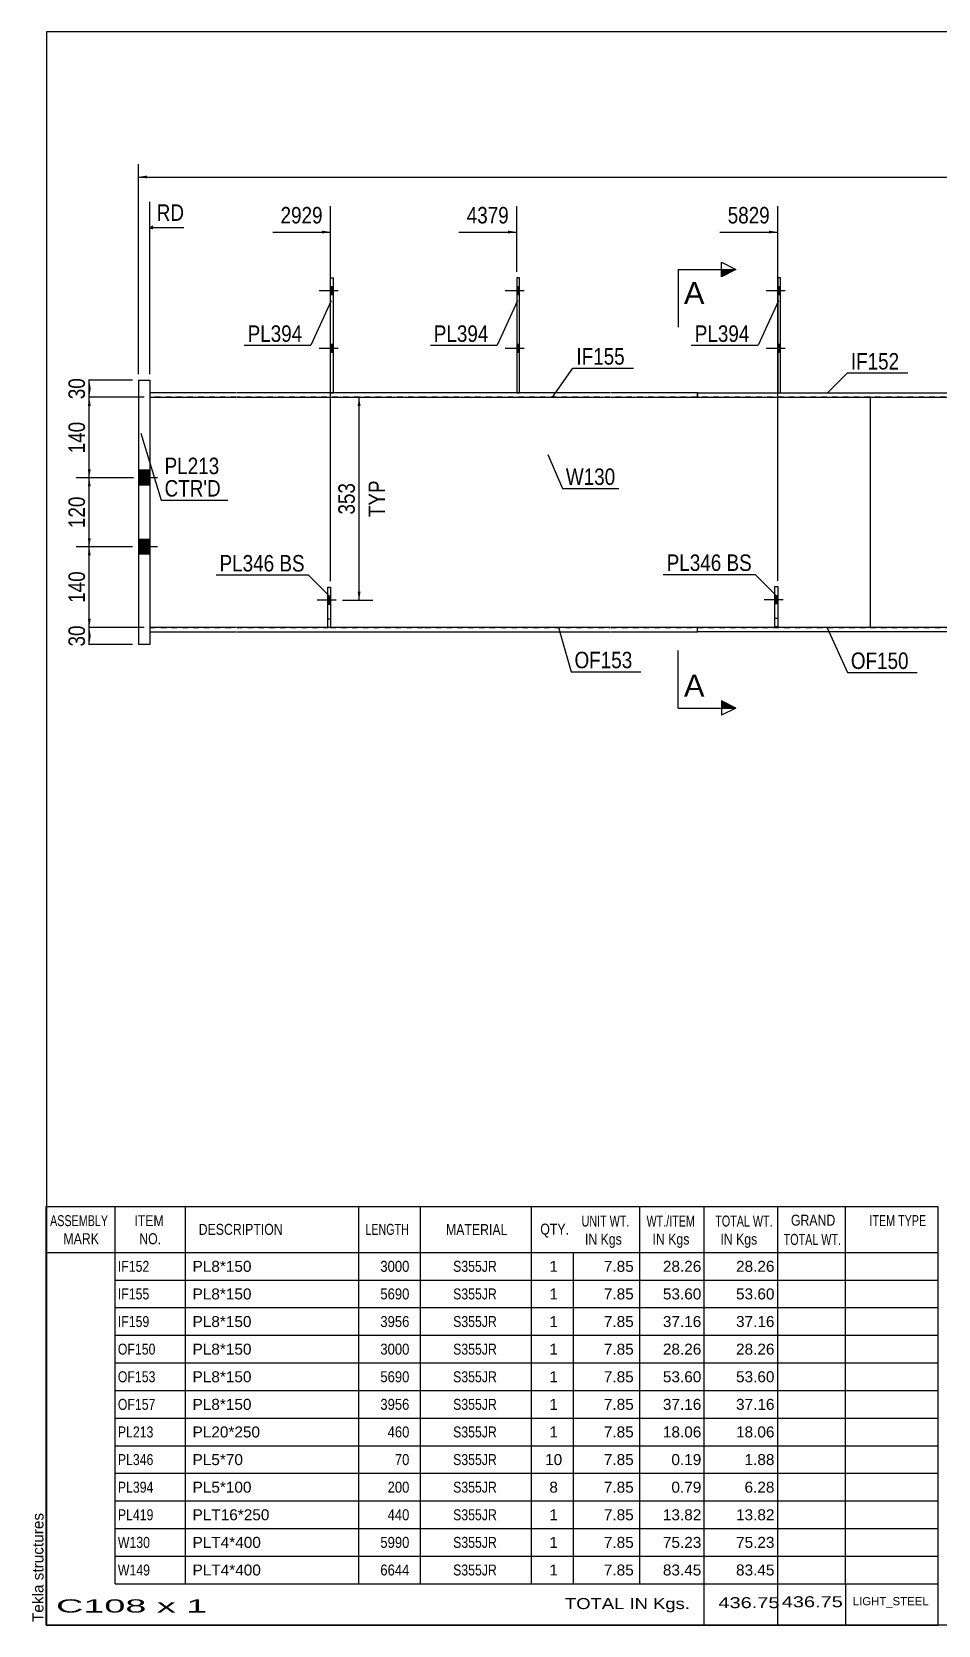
# Model space of a CAD drawing. Header units: millimetres. Extents: x -320 to 83, y -173 to 104.
# Drawn here: x -320 to -162.5, y -173.5 to 103.5 of the extents above; entities that cross this region are included whole.
import ezdxf

# ---------------------------------------------------------------- set-up
doc = ezdxf.new("R2010")
doc.units = ezdxf.units.MM
doc.linetypes.add('DXK_LINE_DOT1', pattern=[1.8814, 0.9407, -0.9407])
doc.linetypes.add('DXK_LINE_DOT2', pattern=[3.9198, 1.9599, -1.9599])
doc.styles.add('Arial', font='ARIAL.TTF', dxfattribs={"height": 0.2})
doc.styles.add('Arial Narrow', font='ARIALN.TTF', dxfattribs={"height": 0.2})

# ---------------------------------------------------------------- blocks, each defined once
blk = doc.blocks.new('Unknown-624482571-1210')
at = {"color": 5, "linetype": 'Continuous'}
for p, q in [((82.51, 103.54), (-317.49, 103.54)), ((-317.49, 103.54), (-317.49, -173.46)), ((82.51, -173.46), (82.51, 103.54)), ((-317.49, -173.46), (82.51, -173.46))]:
    blk.add_line(p, q, dxfattribs=at)
at = {"color": 174, "linetype": 'Continuous', "style": 'Arial'}
blk.add_text('Tekla structures', height=1.9102, rotation=90, dxfattribs=at).set_placement((-317.99, -172.96))
blk = doc.blocks.new('Bolt-624482571-1271 - 1262')
at = {"linetype": 'Continuous'}
blk.add_hatch(color=3, dxfattribs=at).paths.add_polyline_path([(-190.4, 4.1), (-190.4, 5.5), (-190.9, 5.5), (-190.9, 4.1)])
at = {"color": 3, "linetype": 'Continuous'}
for p, q in [((-189.45, 4.8), (-192.75, 4.8)), ((-190.4, 5.5), (-190.9, 5.5)), ((-190.4, 4.1), (-190.9, 4.1))]:
    blk.add_line(p, q, dxfattribs=at)
blk = doc.blocks.new('Bolt-624482571-1270 - 1262')
at = {"color": 3, "linetype": 'DXK_LINE_DOT2'}
for p, q in [((-189.45, 4.8), (-192.75, 4.8)), ((-190.4, 5.5), (-190.9, 5.5)), ((-190.4, 4.1), (-190.9, 4.1))]:
    blk.add_line(p, q, dxfattribs=at)
blk = doc.blocks.new('Part-624482571-1304 - 1262')
at = {"color": 2, "linetype": 'Continuous'}
for p, q in [((-189.9, 60.8), (-190.4, 60.8)), ((-190.4, 60.8), (-190.4, 40.8)), ((-189.9, 40.8), (-189.9, 60.8))]:
    blk.add_line(p, q, dxfattribs=at)
at = {"color": 7, "linetype": 'DXK_LINE_DOT1'}
blk.add_line((-190.4, 40.8), (-189.9, 40.8), dxfattribs=at)
blk = doc.blocks.new('Part-624482571-1544 - 1262')
at = {"color": 7, "linetype": 'DXK_LINE_DOT1'}
for p, q in [((-190.9, 0.1), (-190.9, 7.1)), ((-190.9, 7.1), (-190.4, 7.1)), ((-190.4, 7.1), (-190.4, 0.1)), ((-190.4, 0.1), (-190.9, 0.1))]:
    blk.add_line(p, q, dxfattribs=at)
blk = doc.blocks.new('Bolt-624482571-1305 - 1262')
at = {"linetype": 'Continuous'}
for points in [[(-189.9, 57.8), (-189.9, 59.2), (-190.4, 59.2), (-190.4, 57.8)], [(-189.9, 57.8), (-189.9, 59.2), (-190.4, 59.2), (-190.4, 57.8)], [(-189.9, 47.8), (-189.9, 49.2), (-190.4, 49.2), (-190.4, 47.8)], [(-189.9, 47.8), (-189.9, 49.2), (-190.4, 49.2), (-190.4, 47.8)]]:
    blk.add_hatch(color=3, dxfattribs=at).paths.add_polyline_path(points)
at = {"color": 3, "linetype": 'Continuous'}
for p, q in [((-189.1, 58.5), (-192.4, 58.5)), ((-189.1, 58.5), (-192.4, 58.5)), ((-189.9, 59.2), (-190.4, 59.2)), ((-189.9, 59.2), (-190.4, 59.2)), ((-189.9, 57.8), (-190.4, 57.8)), ((-189.9, 57.8), (-190.4, 57.8)), ((-189.1, 48.5), (-192.4, 48.5)), ((-189.1, 48.5), (-192.4, 48.5)), ((-189.9, 49.2), (-190.4, 49.2)), ((-189.9, 49.2), (-190.4, 49.2)), ((-189.9, 47.8), (-190.4, 47.8)), ((-189.9, 47.8), (-190.4, 47.8))]:
    blk.add_line(p, q, dxfattribs=at)
blk = doc.blocks.new('Part-624482571-1315 - 1262')
at = {"color": 2, "linetype": 'Continuous'}
for p, q in [((-268.1, 40.8), (-268.1, 60.8)), ((-268.1, 60.8), (-267.6, 60.8)), ((-267.6, 40.8), (-267.6, 60.8))]:
    blk.add_line(p, q, dxfattribs=at)
at = {"color": 7, "linetype": 'DXK_LINE_DOT1'}
blk.add_line((-268.1, 40.8), (-267.6, 40.8), dxfattribs=at)
blk = doc.blocks.new('Bolt-624482571-1316 - 1262')
at = {"linetype": 'Continuous'}
for points in [[(-267.6, 57.8), (-267.6, 59.2), (-268.1, 59.2), (-268.1, 57.8)], [(-267.6, 57.8), (-267.6, 59.2), (-268.1, 59.2), (-268.1, 57.8)], [(-267.6, 47.8), (-267.6, 49.2), (-268.1, 49.2), (-268.1, 47.8)], [(-267.6, 47.8), (-267.6, 49.2), (-268.1, 49.2), (-268.1, 47.8)]]:
    blk.add_hatch(color=3, dxfattribs=at).paths.add_polyline_path(points)
at = {"color": 3, "linetype": 'Continuous'}
for p, q in [((-266.8, 58.5), (-270.1, 58.5)), ((-266.8, 58.5), (-270.1, 58.5)), ((-267.6, 59.2), (-268.1, 59.2)), ((-267.6, 59.2), (-268.1, 59.2)), ((-267.6, 57.8), (-268.1, 57.8)), ((-267.6, 57.8), (-268.1, 57.8)), ((-266.8, 48.5), (-270.1, 48.5)), ((-266.8, 48.5), (-270.1, 48.5)), ((-267.6, 49.2), (-268.1, 49.2)), ((-267.6, 49.2), (-268.1, 49.2)), ((-267.6, 47.8), (-268.1, 47.8)), ((-267.6, 47.8), (-268.1, 47.8))]:
    blk.add_line(p, q, dxfattribs=at)
blk = doc.blocks.new('Bolt-624482571-1317 - 1262')
at = {"linetype": 'Continuous'}
blk.add_hatch(color=3, dxfattribs=at).paths.add_polyline_path([(-268.1, 4), (-268.1, 5.4), (-268.6, 5.4), (-268.6, 4)])
at = {"color": 3, "linetype": 'Continuous'}
for p, q in [((-267.15, 4.7), (-270.45, 4.7)), ((-268.1, 5.4), (-268.6, 5.4)), ((-268.1, 4), (-268.6, 4))]:
    blk.add_line(p, q, dxfattribs=at)
blk = doc.blocks.new('Bolt-624482571-1318 - 1262')
at = {"color": 3, "linetype": 'DXK_LINE_DOT2'}
for p, q in [((-267.15, 4.7), (-270.45, 4.7)), ((-268.1, 5.4), (-268.6, 5.4)), ((-268.1, 4), (-268.6, 4))]:
    blk.add_line(p, q, dxfattribs=at)
blk = doc.blocks.new('Part-624482571-1351 - 1262')
at = {"color": 2, "linetype": 'Continuous'}
for p, q in [((-268.6, 0), (-268.6, 7)), ((-268.6, 7), (-268.1, 7)), ((-268.1, 7), (-268.1, 0))]:
    blk.add_line(p, q, dxfattribs=at)
at = {"color": 7, "linetype": 'DXK_LINE_DOT1'}
for p, q in [((-268.6, 1.5), (-268.1, 1.5)), ((-268.1, 0), (-268.6, 0))]:
    blk.add_line(p, q, dxfattribs=at)
blk = doc.blocks.new('Part-624482571-1373 - 1262')
at = {"color": 7, "linetype": 'DXK_LINE_DOT1'}
for p, q in [((-268.6, 0), (-268.6, 7)), ((-268.6, 7), (-268.1, 7)), ((-268.1, 7), (-268.1, 0))]:
    blk.add_line(p, q, dxfattribs=at)
blk = doc.blocks.new('Part-624482571-1417 - 1262')
at = {"color": 2, "linetype": 'Continuous'}
for p, q in [((-204.35, -0.8), (-204.35, 0)), ((-159.35, 0), (-204.35, 0)), ((-127, 0), (-159.25, 0)), ((-111.9, 0), (-126.9, 0)), ((-111.9, -0.8), (-111.9, 0)), ((-159.35, -0.8), (-204.35, -0.8)), ((-127, -0.8), (-159.25, -0.8)), ((-111.9, -0.8), (-126.9, -0.8))]:
    blk.add_line(p, q, dxfattribs=at)
blk = doc.blocks.new('Part-624482571-1539 - 1262')
at = {"color": 2, "linetype": 'Continuous'}
for p, q in [((-190.9, 0.1), (-190.9, 7.1)), ((-190.9, 7.1), (-190.4, 7.1)), ((-190.4, 7.1), (-190.4, 0.1)), ((-190.4, 0.1), (-190.9, 0.1))]:
    blk.add_line(p, q, dxfattribs=at)
at = {"color": 7, "linetype": 'DXK_LINE_DOT1'}
blk.add_line((-190.9, 1.6), (-190.4, 1.6), dxfattribs=at)
blk = doc.blocks.new('Bolt-624482571-1624 - 1262')
at = {"linetype": 'Continuous'}
for points in [[(-235.25, 57.8), (-235.25, 59.2), (-235.75, 59.2), (-235.75, 57.8)], [(-235.25, 57.8), (-235.25, 59.2), (-235.75, 59.2), (-235.75, 57.8)], [(-235.25, 47.8), (-235.25, 49.2), (-235.75, 49.2), (-235.75, 47.8)], [(-235.25, 47.8), (-235.25, 49.2), (-235.75, 49.2), (-235.75, 47.8)]]:
    blk.add_hatch(color=3, dxfattribs=at).paths.add_polyline_path(points)
at = {"color": 3, "linetype": 'Continuous'}
for p, q in [((-234.45, 58.5), (-237.75, 58.5)), ((-234.45, 58.5), (-237.75, 58.5)), ((-235.25, 59.2), (-235.75, 59.2)), ((-235.25, 59.2), (-235.75, 59.2)), ((-235.25, 57.8), (-235.75, 57.8)), ((-235.25, 57.8), (-235.75, 57.8)), ((-234.45, 48.5), (-237.75, 48.5)), ((-234.45, 48.5), (-237.75, 48.5)), ((-235.25, 49.2), (-235.75, 49.2)), ((-235.25, 49.2), (-235.75, 49.2)), ((-235.25, 47.8), (-235.75, 47.8)), ((-235.25, 47.8), (-235.75, 47.8))]:
    blk.add_line(p, q, dxfattribs=at)
blk = doc.blocks.new('Part-624482571-1449 - 1262')
at = {"color": 2, "linetype": 'Continuous'}
for p, q in [((-284.5, 0), (-299.5, 0)), ((-251.8, 0), (-284.4, 0)), ((-219.45, 0), (-251.7, 0)), ((-204.35, 0), (-219.35, 0)), ((-204.35, -0.8), (-204.35, 0)), ((-299.5, -0.8), (-284.5, -0.8)), ((-284.4, -0.8), (-251.8, -0.8)), ((-251.7, -0.8), (-219.45, -0.8)), ((-219.35, -0.8), (-204.35, -0.8))]:
    blk.add_line(p, q, dxfattribs=at)
at = {"color": 7, "linetype": 'DXK_LINE_DOT1'}
blk.add_line((-299.5, 0), (-299.5, -0.8), dxfattribs=at)
blk = doc.blocks.new('Part-624482571-1613 - 1262')
at = {"color": 2, "linetype": 'Continuous'}
for p, q in [((-204.35, 40.8), (-159.35, 40.8)), ((-204.35, 40.8), (-204.35, 40)), ((-204.35, 40), (-159.35, 40)), ((-159.25, 40.8), (-127, 40.8)), ((-159.25, 40), (-127, 40)), ((-126.9, 40.8), (-111.9, 40.8)), ((-126.9, 40), (-111.9, 40)), ((-111.9, 40), (-111.9, 40.8))]:
    blk.add_line(p, q, dxfattribs=at)
blk = doc.blocks.new('Part-624482571-1472 - 1262')
at = {"color": 2, "linetype": 'Continuous'}
for p, q in [((-174.35, 40), (-174.35, 0)), ((20.27, 0), (20.27, 40))]:
    blk.add_line(p, q, dxfattribs=at)
at = {"color": 7, "linetype": 'DXK_LINE_DOT1'}
for p, q in [((-159.35, 40), (-174.35, 40)), ((-127, 40), (-159.25, 40)), ((-86.65, 40), (-126.9, 40)), ((-54.3, 40), (-86.55, 40)), ((-21.6, 40), (-54.2, 40)), ((20.27, 40), (-21.5, 40)), ((-174.35, 0), (-159.35, 0)), ((-159.25, 0), (-127, 0)), ((-126.9, 0), (-86.65, 0)), ((-86.55, 0), (-54.3, 0)), ((-54.2, 0), (-21.6, 0)), ((-21.5, 0), (20.27, 0))]:
    blk.add_line(p, q, dxfattribs=at)
blk = doc.blocks.new('Part-624482571-1623 - 1262')
at = {"color": 2, "linetype": 'Continuous'}
for p, q in [((-235.25, 60.8), (-235.75, 60.8)), ((-235.75, 60.8), (-235.75, 40.8)), ((-235.25, 40.8), (-235.25, 60.8))]:
    blk.add_line(p, q, dxfattribs=at)
at = {"color": 7, "linetype": 'DXK_LINE_DOT1'}
blk.add_line((-235.75, 40.8), (-235.25, 40.8), dxfattribs=at)
blk = doc.blocks.new('Part-624482571-1494 - 1262')
at = {"color": 2, "linetype": 'Continuous'}
for p, q in [((-284.5, 40.8), (-299.5, 40.8)), ((-299.5, 40), (-284.5, 40)), ((-251.8, 40.8), (-284.4, 40.8)), ((-284.4, 40), (-251.8, 40)), ((-219.45, 40.8), (-251.7, 40.8)), ((-251.7, 40), (-219.45, 40)), ((-204.35, 40.8), (-219.35, 40.8)), ((-219.35, 40), (-204.35, 40)), ((-204.35, 40), (-204.35, 40.8))]:
    blk.add_line(p, q, dxfattribs=at)
at = {"color": 7, "linetype": 'DXK_LINE_DOT1'}
blk.add_line((-299.5, 40.8), (-299.5, 40), dxfattribs=at)
blk = doc.blocks.new('Bolt-624482571-1517 - 1262')
at = {"linetype": 'Continuous'}
for points in [[(-299.5, 24.7), (-299.5, 27.3), (-301.5, 27.3), (-301.5, 24.7)], [(-299.5, 24.7), (-299.5, 27.3), (-301.5, 27.3), (-301.5, 24.7)], [(-299.5, 12.7), (-299.5, 15.3), (-301.5, 15.3), (-301.5, 12.7)], [(-299.5, 12.7), (-299.5, 15.3), (-301.5, 15.3), (-301.5, 12.7)]]:
    blk.add_hatch(color=3, dxfattribs=at).paths.add_polyline_path(points)
at = {"color": 3, "linetype": 'Continuous'}
for p, q in [((-299.5, 27.3), (-301.5, 27.3)), ((-299.5, 27.3), (-301.5, 27.3)), ((-298.2, 26), (-301.5, 26)), ((-298.2, 26), (-301.5, 26)), ((-299.5, 24.7), (-301.5, 24.7)), ((-299.5, 24.7), (-301.5, 24.7)), ((-299.5, 15.3), (-301.5, 15.3)), ((-299.5, 15.3), (-301.5, 15.3)), ((-298.2, 14), (-301.5, 14)), ((-298.2, 14), (-301.5, 14)), ((-299.5, 12.7), (-301.5, 12.7)), ((-299.5, 12.7), (-301.5, 12.7))]:
    blk.add_line(p, q, dxfattribs=at)
blk = doc.blocks.new('Part-624482571-1534 - 1262')
at = {"color": 7, "linetype": 'DXK_LINE_DOT1'}
for p, q in [((-284.5, 40), (-299.5, 40)), ((-299.5, 40), (-299.5, 0)), ((-251.8, 40), (-284.4, 40)), ((-219.45, 40), (-251.7, 40)), ((-174.35, 40), (-219.35, 40)), ((-299.5, 0), (-284.5, 0)), ((-284.4, 0), (-268.6, 0)), ((-268.1, 0), (-251.8, 0)), ((-251.7, 0), (-219.45, 0)), ((-219.35, 0), (-174.35, 0))]:
    blk.add_line(p, q, dxfattribs=at)
at = {"color": 2, "linetype": 'Continuous'}
blk.add_line((-174.35, 40), (-174.35, 0), dxfattribs=at)
blk = doc.blocks.new('Part-624482571-1591 - 1262')
at = {"color": 2, "linetype": 'Continuous'}
for p, q in [((-301.5, 43), (-299.5, 43)), ((-301.5, 43), (-301.5, -3)), ((-299.5, 43), (-299.5, -3)), ((-299.5, -3), (-301.5, -3))]:
    blk.add_line(p, q, dxfattribs=at)
blk = doc.blocks.new('StraightDimension-624482571-1669 - 1262')
at = {"linetype": 'Continuous'}
for points in [[(-310.28, 12.5), (-310.03, 14), (-309.78, 12.5)], [(-309.78, 1.5), (-310.03, 0), (-310.28, 1.5)]]:
    blk.add_hatch(color=7, dxfattribs=at).paths.add_polyline_path(points)
at = {"color": 7, "linetype": 'Continuous'}
for p, q in [((-302.5, 14), (-312.28, 14)), ((-310.03, 0), (-310.03, 14)), ((-300.5, 0), (-312.28, 0))]:
    blk.add_line(p, q, dxfattribs=at)
at = {"color": 0}
blk.add_wipeout([(-310.18, 10.34), (-314.38, 10.34), (-314.38, 3.66), (-310.18, 3.66)], dxfattribs=at)
at = {"color": 3, "style": 'Arial Narrow'}
blk.add_text('140', height=2.863, rotation=90.0002, dxfattribs=at).set_placement((-310.78, 4.26))
blk = doc.blocks.new('StraightDimension-624482571-1688 - 1262')
at = {"linetype": 'Continuous'}
for points in [[(-310.28, 24.5), (-310.03, 26), (-309.78, 24.5)], [(-309.78, 15.5), (-310.03, 14), (-310.28, 15.5)]]:
    blk.add_hatch(color=7, dxfattribs=at).paths.add_polyline_path(points)
at = {"color": 7, "linetype": 'Continuous'}
for p, q in [((-302.35, 26), (-312.28, 26)), ((-310.03, 14), (-310.03, 26)), ((-302.5, 14), (-312.28, 14))]:
    blk.add_line(p, q, dxfattribs=at)
at = {"color": 0}
blk.add_wipeout([(-310.18, 23.34), (-314.38, 23.34), (-314.38, 16.66), (-310.18, 16.66)], dxfattribs=at)
at = {"color": 3, "style": 'Arial Narrow'}
blk.add_text('120', height=2.863, rotation=90.0002, dxfattribs=at).set_placement((-310.78, 17.26))
blk = doc.blocks.new('StraightDimension-624482571-1701 - 1262')
at = {"linetype": 'Continuous'}
for points in [[(-310.28, 38.5), (-310.03, 40), (-309.78, 38.5)], [(-309.78, 27.5), (-310.03, 26), (-310.28, 27.5)]]:
    blk.add_hatch(color=7, dxfattribs=at).paths.add_polyline_path(points)
at = {"color": 7, "linetype": 'Continuous'}
for p, q in [((-300.5, 40), (-312.28, 40)), ((-310.03, 26), (-310.03, 40)), ((-302.35, 26), (-312.28, 26))]:
    blk.add_line(p, q, dxfattribs=at)
at = {"color": 0}
blk.add_wipeout([(-310.18, 36.34), (-314.38, 36.34), (-314.38, 29.66), (-310.18, 29.66)], dxfattribs=at)
at = {"color": 3, "style": 'Arial Narrow'}
blk.add_text('140', height=2.863, rotation=90.0002, dxfattribs=at).set_placement((-310.78, 30.26))
blk = doc.blocks.new('StraightDimension-624482571-1709 - 1262')
at = {"linetype": 'Continuous'}
for points in [[(-310.28, 41.5), (-310.03, 43), (-309.78, 41.5)], [(-309.78, 41.5), (-310.03, 40), (-310.28, 41.5)]]:
    blk.add_hatch(color=7, dxfattribs=at).paths.add_polyline_path(points)
at = {"color": 7, "linetype": 'Continuous'}
for p, q in [((-302.5, 43), (-312.28, 43)), ((-310.03, 40), (-310.03, 43)), ((-300.5, 40), (-312.28, 40))]:
    blk.add_line(p, q, dxfattribs=at)
at = {"color": 0}
blk.add_wipeout([(-310.18, 43.93), (-314.38, 43.93), (-314.38, 39.07), (-310.18, 39.07)], dxfattribs=at)
at = {"color": 3, "style": 'Arial Narrow'}
blk.add_text('30', height=2.863, rotation=90.0002, dxfattribs=at).set_placement((-310.78, 39.67))
blk = doc.blocks.new('StraightDimension-624482571-1717 - 1262')
at = {"linetype": 'Continuous'}
for points in [[(-310.28, -1.5), (-310.03, 0), (-309.78, -1.5)], [(-309.78, -1.5), (-310.03, -3), (-310.28, -1.5)]]:
    blk.add_hatch(color=7, dxfattribs=at).paths.add_polyline_path(points)
at = {"color": 7, "linetype": 'Continuous'}
for p, q in [((-300.5, 0), (-312.28, 0)), ((-310.03, -3), (-310.03, 0)), ((-302.5, -3), (-312.28, -3))]:
    blk.add_line(p, q, dxfattribs=at)
at = {"color": 0}
blk.add_wipeout([(-310.18, 0.93), (-314.38, 0.93), (-314.38, -3.93), (-310.18, -3.93)], dxfattribs=at)
at = {"color": 3, "style": 'Arial Narrow'}
blk.add_text('30', height=2.863, rotation=90.0002, dxfattribs=at).set_placement((-310.78, -3.33))
blk = doc.blocks.new('StraightDimension-624482571-1727 - 1262')
at = {"linetype": 'Continuous'}
for points in [[(-263.39, 38.5), (-263.14, 40), (-262.89, 38.5)], [(-262.89, 6.2), (-263.14, 4.7), (-263.39, 6.2)]]:
    blk.add_hatch(color=7, dxfattribs=at).paths.add_polyline_path(points)
at = {"color": 7, "linetype": 'Continuous'}
for p, q in [((-266.02, 40), (-260.74, 40)), ((-263.14, 4.7), (-263.14, 40)), ((-266.02, 4.7), (-260.74, 4.7))]:
    blk.add_line(p, q, dxfattribs=at)
at = {"color": 0}
blk.add_wipeout([(-263.29, 25.69), (-267.49, 25.69), (-267.49, 19.01), (-263.29, 19.01)], dxfattribs=at)
at = {"color": 3, "style": 'Arial Narrow'}
blk.add_text('353', height=2.863, rotation=90.0002, dxfattribs=at).set_placement((-263.89, 19.61))
at = {"color": 0, "linetype": 'Continuous'}
blk.add_wipeout([(-258.04, 26.14), (-262.24, 26.14), (-262.24, 18.56), (-258.04, 18.56)], dxfattribs=at)
at = {"color": 3, "linetype": 'Continuous', "style": 'Arial Narrow'}
blk.add_text('TYP', height=2.863, rotation=90.0002, dxfattribs=at).set_placement((-258.64, 19.16))
blk = doc.blocks.new('StraightDimension-624482571-7218 - 1262')
at = {"linetype": 'Continuous'}
blk.add_hatch(color=7, dxfattribs=at).paths.add_polyline_path([(-191.9, 68.98), (-190.4, 68.73), (-191.9, 68.48)])
at = {"color": 7, "linetype": 'Continuous'}
for p, q in [((-190.4, 8.1), (-190.4, 73.23)), ((-200.46, 68.73), (-190.4, 68.73))]:
    blk.add_line(p, q, dxfattribs=at)
at = {"color": 0}
blk.add_wipeout([(-191.18, 69.63), (-191.18, 73.83), (-199.69, 73.83), (-199.69, 69.63)], dxfattribs=at)
at = {"color": 3, "style": 'Arial Narrow'}
blk.add_text('5829', height=2.863, dxfattribs=at).set_placement((-199.09, 70.23))
blk = doc.blocks.new('StraightDimension-624482571-7219 - 1262')
at = {"linetype": 'Continuous'}
blk.add_hatch(color=7, dxfattribs=at).paths.add_polyline_path([(-237.25, 68.98), (-235.75, 68.73), (-237.25, 68.48)])
at = {"color": 7, "linetype": 'Continuous'}
for p, q in [((-235.75, 61.8), (-235.75, 73.23)), ((-245.81, 68.73), (-235.75, 68.73))]:
    blk.add_line(p, q, dxfattribs=at)
at = {"color": 0}
blk.add_wipeout([(-236.52, 69.63), (-236.52, 73.83), (-245.04, 73.83), (-245.04, 69.63)], dxfattribs=at)
at = {"color": 3, "style": 'Arial Narrow'}
blk.add_text('4379', height=2.863, dxfattribs=at).set_placement((-244.44, 70.23))
blk = doc.blocks.new('StraightDimension-624482571-7220 - 1262')
at = {"linetype": 'Continuous'}
blk.add_hatch(color=7, dxfattribs=at).paths.add_polyline_path([(-269.6, 68.98), (-268.1, 68.73), (-269.6, 68.48)])
at = {"color": 7, "linetype": 'Continuous'}
for p, q in [((-268.1, 8), (-268.1, 73.23)), ((-278.16, 68.73), (-268.1, 68.73))]:
    blk.add_line(p, q, dxfattribs=at)
at = {"color": 0, "linetype": 'Continuous'}
blk.add_wipeout([(-292.97, 70.08), (-292.97, 74.28), (-298.91, 74.28), (-298.91, 70.08)], dxfattribs=at)
at = {"color": 7, "linetype": 'Continuous'}
for p, q in [((-299.5, 44), (-299.5, 73.98)), ((-299, 69.73), (-299.5, 69.48)), ((-299, 69.23), (-299.5, 69.48)), ((-293.57, 69.48), (-299.5, 69.48))]:
    blk.add_line(p, q, dxfattribs=at)
at = {"color": 3, "linetype": 'Continuous', "style": 'Arial Narrow'}
blk.add_text('RD', height=2.863, dxfattribs=at).set_placement((-298.31, 70.68))
at = {"color": 0}
blk.add_wipeout([(-268.87, 69.63), (-268.87, 73.83), (-277.39, 73.83), (-277.39, 69.63)], dxfattribs=at)
at = {"color": 3, "style": 'Arial Narrow'}
blk.add_text('2929', height=2.863, dxfattribs=at).set_placement((-276.79, 70.23))
blk = doc.blocks.new('StraightDimension-624482571-7347 - 1262')
at = {"linetype": 'Continuous'}
for points in [[(-300, 78.05), (-301.5, 78.3), (-300, 78.55)], [(22.34, 78.55), (23.84, 78.3), (22.34, 78.05)]]:
    blk.add_hatch(color=7, dxfattribs=at).paths.add_polyline_path(points)
at = {"color": 7, "linetype": 'Continuous'}
for p, q in [((-301.5, 44), (-301.5, 80.55)), ((23.84, 43), (23.84, 80.55)), ((-301.5, 78.3), (23.84, 78.3))]:
    blk.add_line(p, q, dxfattribs=at)
at = {"color": 0}
blk.add_wipeout([(-133.66, 78.45), (-133.66, 82.65), (-144, 82.65), (-144, 78.45)], dxfattribs=at)
at = {"color": 3, "style": 'Arial Narrow'}
blk.add_text('12690', height=2.863, dxfattribs=at).set_placement((-143.4, 79.05))
blk = doc.blocks.new('CBS_BOM-624482571-7375')
at = {"color": 7, "linetype": 'Continuous'}
for p, q in [((-317.52, -108.69), (-317.52, -100.69)), ((-317.52, -100.69), (-162.6, -100.69)), ((-305.52, -108.69), (-305.52, -100.69)), ((-293.33, -108.69), (-293.33, -100.69)), ((-263.17, -108.69), (-263.17, -100.69)), ((-252.49, -108.69), (-252.49, -100.69)), ((-233.17, -108.69), (-233.17, -100.69)), ((-214.37, -108.69), (-214.37, -100.69)), ((-203.16, -108.69), (-203.16, -100.69)), ((-190.37, -108.69), (-190.37, -100.69)), ((-178.62, -108.69), (-178.62, -100.69)), ((-162.6, -100.7), (-162.6, -108.68)), ((-317.52, -108.69), (-162.6, -108.69)), ((-317.52, -113.49), (-317.52, -108.69)), ((-305.52, -113.49), (-305.52, -108.69)), ((-293.33, -113.49), (-293.33, -108.69)), ((-263.17, -113.49), (-263.17, -108.69)), ((-252.49, -113.49), (-252.49, -108.69)), ((-233.17, -113.49), (-233.17, -108.69)), ((-225.91, -113.49), (-225.91, -108.69)), ((-214.37, -113.49), (-214.37, -108.69)), ((-203.16, -113.49), (-203.16, -108.69)), ((-190.37, -113.49), (-190.37, -108.69)), ((-178.6, -113.49), (-178.6, -108.69)), ((-162.6, -108.7), (-162.6, -113.49)), ((-317.52, -118.29), (-317.52, -113.49)), ((-305.52, -113.49), (-162.6, -113.49)), ((-305.52, -118.29), (-305.52, -113.49)), ((-293.33, -118.29), (-293.33, -113.49)), ((-263.17, -118.29), (-263.17, -113.49)), ((-252.49, -118.29), (-252.49, -113.49)), ((-233.17, -118.29), (-233.17, -113.49)), ((-225.91, -118.29), (-225.91, -113.49)), ((-214.37, -118.29), (-214.37, -113.49)), ((-203.16, -118.29), (-203.16, -113.49)), ((-190.37, -118.29), (-190.37, -113.49)), ((-178.6, -118.29), (-178.6, -113.49)), ((-162.6, -113.5), (-162.6, -118.29)), ((-317.52, -123.09), (-317.52, -118.29)), ((-305.52, -118.29), (-162.6, -118.29)), ((-305.52, -123.09), (-305.52, -118.29)), ((-293.33, -123.09), (-293.33, -118.29)), ((-263.17, -123.09), (-263.17, -118.29)), ((-252.49, -123.09), (-252.49, -118.29)), ((-233.17, -123.09), (-233.17, -118.29)), ((-225.91, -123.09), (-225.91, -118.29)), ((-214.37, -123.09), (-214.37, -118.29)), ((-203.16, -123.09), (-203.16, -118.29)), ((-190.37, -123.09), (-190.37, -118.29)), ((-178.6, -123.09), (-178.6, -118.29)), ((-162.6, -118.3), (-162.6, -123.09)), ((-317.52, -127.89), (-317.52, -123.09)), ((-305.52, -123.09), (-162.6, -123.09)), ((-305.52, -127.89), (-305.52, -123.09)), ((-293.33, -127.89), (-293.33, -123.09)), ((-263.17, -127.89), (-263.17, -123.09)), ((-252.49, -127.89), (-252.49, -123.09)), ((-233.17, -127.89), (-233.17, -123.09)), ((-225.91, -127.89), (-225.91, -123.09)), ((-214.37, -127.89), (-214.37, -123.09)), ((-203.16, -127.89), (-203.16, -123.09)), ((-190.37, -127.89), (-190.37, -123.09)), ((-178.6, -127.89), (-178.6, -123.09)), ((-162.6, -123.1), (-162.6, -127.89)), ((-317.52, -132.69), (-317.52, -127.89)), ((-305.52, -127.89), (-162.6, -127.89)), ((-305.52, -132.69), (-305.52, -127.89)), ((-293.33, -132.69), (-293.33, -127.89)), ((-263.17, -132.69), (-263.17, -127.89)), ((-252.49, -132.69), (-252.49, -127.89)), ((-233.17, -132.69), (-233.17, -127.89)), ((-225.91, -132.69), (-225.91, -127.89)), ((-214.37, -132.69), (-214.37, -127.89)), ((-203.16, -132.69), (-203.16, -127.89)), ((-190.37, -132.69), (-190.37, -127.89)), ((-178.6, -132.69), (-178.6, -127.89)), ((-162.6, -127.9), (-162.6, -132.69)), ((-317.52, -137.49), (-317.52, -132.69)), ((-305.52, -132.69), (-162.6, -132.69)), ((-305.52, -137.49), (-305.52, -132.69)), ((-293.33, -137.49), (-293.33, -132.69)), ((-263.17, -137.49), (-263.17, -132.69)), ((-252.49, -137.49), (-252.49, -132.69)), ((-233.17, -137.49), (-233.17, -132.69)), ((-225.91, -137.49), (-225.91, -132.69)), ((-214.37, -137.49), (-214.37, -132.69)), ((-203.16, -137.49), (-203.16, -132.69)), ((-190.37, -137.49), (-190.37, -132.69)), ((-178.6, -137.49), (-178.6, -132.69)), ((-162.6, -132.7), (-162.6, -137.49)), ((-317.52, -142.29), (-317.52, -137.49)), ((-305.52, -137.49), (-162.6, -137.49)), ((-305.52, -142.29), (-305.52, -137.49)), ((-293.33, -142.29), (-293.33, -137.49)), ((-263.17, -142.29), (-263.17, -137.49)), ((-252.49, -142.29), (-252.49, -137.49)), ((-233.17, -142.29), (-233.17, -137.49)), ((-225.91, -142.29), (-225.91, -137.49)), ((-214.37, -142.29), (-214.37, -137.49)), ((-203.16, -142.29), (-203.16, -137.49)), ((-190.37, -142.29), (-190.37, -137.49)), ((-178.6, -142.29), (-178.6, -137.49)), ((-162.6, -137.5), (-162.6, -142.29)), ((-317.52, -147.09), (-317.52, -142.29)), ((-305.52, -142.29), (-162.6, -142.29)), ((-305.52, -147.09), (-305.52, -142.29)), ((-293.33, -147.09), (-293.33, -142.29)), ((-263.17, -147.09), (-263.17, -142.29)), ((-252.49, -147.09), (-252.49, -142.29)), ((-233.17, -147.09), (-233.17, -142.29)), ((-225.91, -147.09), (-225.91, -142.29)), ((-214.37, -147.09), (-214.37, -142.29)), ((-203.16, -147.09), (-203.16, -142.29)), ((-190.37, -147.09), (-190.37, -142.29)), ((-178.6, -147.09), (-178.6, -142.29)), ((-162.6, -142.3), (-162.6, -147.09)), ((-317.52, -151.89), (-317.52, -147.09)), ((-305.52, -147.09), (-162.6, -147.09)), ((-305.52, -151.89), (-305.52, -147.09)), ((-293.33, -151.89), (-293.33, -147.09)), ((-263.17, -151.89), (-263.17, -147.09)), ((-252.49, -151.89), (-252.49, -147.09)), ((-233.17, -151.89), (-233.17, -147.09)), ((-225.91, -151.89), (-225.91, -147.09)), ((-214.37, -151.89), (-214.37, -147.09)), ((-203.16, -151.89), (-203.16, -147.09)), ((-190.37, -151.89), (-190.37, -147.09)), ((-178.6, -151.89), (-178.6, -147.09)), ((-162.6, -147.1), (-162.6, -151.89)), ((-317.52, -156.69), (-317.52, -151.89)), ((-305.52, -151.89), (-162.6, -151.89)), ((-305.52, -156.69), (-305.52, -151.89)), ((-293.33, -156.69), (-293.33, -151.89)), ((-263.17, -156.69), (-263.17, -151.89)), ((-252.49, -156.69), (-252.49, -151.89)), ((-233.17, -156.69), (-233.17, -151.89)), ((-225.91, -156.69), (-225.91, -151.89)), ((-214.37, -156.69), (-214.37, -151.89)), ((-203.16, -156.69), (-203.16, -151.89)), ((-190.37, -156.69), (-190.37, -151.89)), ((-178.6, -156.69), (-178.6, -151.89)), ((-162.6, -151.9), (-162.6, -156.69)), ((-317.52, -161.49), (-317.52, -156.69)), ((-305.52, -156.69), (-162.6, -156.69)), ((-305.52, -161.49), (-305.52, -156.69)), ((-293.33, -161.49), (-293.33, -156.69)), ((-263.17, -161.49), (-263.17, -156.69)), ((-252.49, -161.49), (-252.49, -156.69)), ((-233.17, -161.49), (-233.17, -156.69)), ((-225.91, -161.49), (-225.91, -156.69)), ((-214.37, -161.49), (-214.37, -156.69)), ((-203.16, -161.49), (-203.16, -156.69)), ((-190.37, -161.49), (-190.37, -156.69)), ((-178.6, -161.49), (-178.6, -156.69)), ((-162.6, -156.7), (-162.6, -161.49)), ((-317.52, -166.29), (-317.52, -161.49)), ((-305.52, -161.49), (-162.6, -161.49)), ((-305.52, -166.29), (-305.52, -161.49)), ((-293.33, -166.29), (-293.33, -161.49)), ((-263.17, -166.29), (-263.17, -161.49)), ((-252.49, -166.29), (-252.49, -161.49)), ((-233.17, -166.29), (-233.17, -161.49)), ((-225.91, -166.29), (-225.91, -161.49)), ((-214.37, -166.29), (-214.37, -161.49)), ((-203.16, -166.29), (-203.16, -161.49)), ((-190.37, -166.29), (-190.37, -161.49)), ((-178.6, -166.29), (-178.6, -161.49)), ((-162.6, -161.5), (-162.6, -166.29)), ((-317.52, -173.49), (-317.52, -166.31)), ((-305.52, -166.29), (-162.6, -166.29)), ((-203.16, -173.49), (-203.16, -166.31)), ((-190.37, -173.49), (-190.37, -166.31)), ((-178.56, -173.49), (-178.56, -166.31)), ((-162.6, -166.29), (-162.6, -173.49)), ((-317.52, -173.49), (-162.6, -173.49))]:
    blk.add_line(p, q, dxfattribs=at)
at = {"color": 3, "linetype": 'Continuous', "style": 'Arial'}
for s, height, width, p in [('ASSEMBLY', 1.91, 0.7, (-316.84, -104.12)), ('ITEM', 1.91, 0.8, (-302.19, -104.12)), ('UNIT WT.', 1.91, 0.7, (-224.48, -104.19)), ('WT./ITEM', 1.91, 0.7, (-213.19, -104.19)), ('TOTAL WT.', 1.91, 0.7, (-201.25, -104.19)), ('GRAND', 1.91, 0.8, (-188.1, -104.04)), ('ITEM TYPE', 1.91, 0.7, (-174.46, -104.11)), ('DESCRIPTION', 1.9102, 0.8, (-291.01, -105.63)), ('LENGTH', 1.91, 0.7, (-262.06, -105.63)), ('MATERIAL', 1.91, 0.8, (-248.04, -105.67)), ('QTY.', 1.91, 0.8, (-231.65, -105.59)), ('MARK', 1.91, 0.8, (-314.52, -107.26)), ('NO.', 1.91, 0.8, (-301.34, -107.26)), ('IN Kgs', 1.91, 0.8, (-223.9, -107.33)), ('IN Kgs', 1.91, 0.8, (-212.15, -107.33)), ('IN Kgs', 1.91, 0.8, (-200.36, -107.33)), ('TOTAL WT.', 1.91, 0.7, (-189.36, -107.38))]:
    blk.add_text(s, height=height, dxfattribs=dict(at, width=width)).set_placement(p)
at = {"color": 7, "linetype": 'Continuous', "style": 'Arial'}
for s, width, p in [('IF152', 0.8, (-305.06, -112.06)), ('3000', 0.85, (-259.45, -112.06)), ('S355JR', 0.8, (-246.8, -112.06)), ('IF155', 0.8, (-305.06, -116.86)), ('5690', 0.85, (-259.45, -116.86)), ('S355JR', 0.8, (-246.8, -116.86)), ('IF159', 0.8, (-305.06, -121.66)), ('3956', 0.85, (-259.45, -121.66)), ('S355JR', 0.8, (-246.8, -121.66)), ('OF150', 0.8, (-305.06, -126.46)), ('3000', 0.85, (-259.45, -126.46)), ('S355JR', 0.8, (-246.8, -126.46)), ('OF153', 0.8, (-305.06, -131.26)), ('5690', 0.85, (-259.45, -131.26)), ('S355JR', 0.8, (-246.8, -131.26)), ('OF157', 0.8, (-305.06, -136.06)), ('3956', 0.85, (-259.45, -136.06)), ('S355JR', 0.8, (-246.8, -136.06)), ('PL213', 0.8, (-305.06, -140.86)), ('460', 0.85, (-258.19, -140.86)), ('S355JR', 0.8, (-246.8, -140.86)), ('PL346', 0.8, (-305.06, -145.66)), ('70', 0.85, (-256.93, -145.66)), ('S355JR', 0.8, (-246.8, -145.66)), ('PL394', 0.8, (-305.06, -150.46)), ('200', 0.85, (-258.19, -150.46)), ('S355JR', 0.8, (-246.8, -150.46)), ('PL419', 0.8, (-305.06, -155.26)), ('440', 0.85, (-258.19, -155.26)), ('S355JR', 0.8, (-246.8, -155.26)), ('W130', 0.8, (-305.06, -160.06)), ('5990', 0.85, (-259.45, -160.06)), ('S355JR', 0.8, (-246.8, -160.06)), ('W149', 0.8, (-305.06, -164.86)), ('6644', 0.85, (-259.45, -164.86)), ('S355JR', 0.8, (-246.8, -164.86))]:
    blk.add_text(s, height=1.91, dxfattribs=dict(at, width=width)).set_placement(p)
for s, p in [('PL8*150', (-292.08, -112.06)), ('1', (-230.08, -112.06)), ('7.85', (-220.61, -112.06)), ('28.26', (-210.35, -112.06)), ('28.26', (-197.64, -112.06)), ('PL8*150', (-292.08, -116.86)), ('1', (-230.08, -116.86)), ('7.85', (-220.61, -116.86)), ('53.60', (-210.35, -116.86)), ('53.60', (-197.64, -116.86)), ('PL8*150', (-292.08, -121.66)), ('1', (-230.08, -121.66)), ('7.85', (-220.61, -121.66)), ('37.16', (-210.35, -121.66)), ('37.16', (-197.64, -121.66)), ('PL8*150', (-292.08, -126.46)), ('1', (-230.08, -126.46)), ('7.85', (-220.61, -126.46)), ('28.26', (-210.35, -126.46)), ('28.26', (-197.64, -126.46)), ('PL8*150', (-292.08, -131.26)), ('1', (-230.08, -131.26)), ('7.85', (-220.61, -131.26)), ('53.60', (-210.35, -131.26)), ('53.60', (-197.64, -131.26)), ('PL8*150', (-292.08, -136.06)), ('1', (-230.08, -136.06)), ('7.85', (-220.61, -136.06)), ('37.16', (-210.35, -136.06)), ('37.16', (-197.64, -136.06)), ('PL20*250', (-292.08, -140.86)), ('1', (-230.08, -140.86)), ('7.85', (-220.61, -140.86)), ('18.06', (-210.35, -140.86)), ('18.06', (-197.64, -140.86)), ('PL5*70', (-292.08, -145.66)), ('10', (-230.82, -145.66)), ('7.85', (-220.61, -145.66)), ('0.19', (-208.87, -145.66)), ('1.88', (-196.16, -145.66)), ('PL5*100', (-292.08, -150.46)), ('8', (-230.08, -150.46)), ('7.85', (-220.61, -150.46)), ('0.79', (-208.87, -150.46)), ('6.28', (-196.16, -150.46)), ('PLT16*250', (-292.08, -155.26)), ('1', (-230.08, -155.26)), ('7.85', (-220.61, -155.26)), ('13.82', (-210.35, -155.26)), ('13.82', (-197.64, -155.26)), ('PLT4*400', (-292.08, -160.06)), ('1', (-230.08, -160.06)), ('7.85', (-220.61, -160.06)), ('75.23', (-210.35, -160.06)), ('75.23', (-197.64, -160.06)), ('PLT4*400', (-292.08, -164.86)), ('1', (-230.08, -164.86)), ('7.85', (-220.61, -164.86)), ('83.45', (-210.35, -164.86)), ('83.45', (-197.64, -164.86))]:
    blk.add_text(s, height=1.91, dxfattribs=at).set_placement(p)
at = {"color": 6, "linetype": 'Continuous', "style": 'Arial'}
for s, height, width, p in [('C108 x 1', 2.292, 2.05, (-315.8, -171.3)), ('TOTAL IN Kgs.', 1.9102, 1.2, (-227.36, -170.7)), ('436.75', 1.91, 1.3, (-200.7, -170.54)), ('436.75', 1.91, 1.3, (-189.7, -170.38))]:
    blk.add_text(s, height=height, dxfattribs=dict(at, width=width)).set_placement(p)
blk.add_text('LIGHT_STEEL', height=1.4135, dxfattribs=at).set_placement((-177.35, -170.04))
blk = doc.blocks.new('Mark-624482571-1299 - 1262')
at = {"color": 7, "linetype": 'Continuous'}
blk.add_line((-190.27, 56.77), (-193.81, 49.04), dxfattribs=at)
at = {"color": 0}
blk.add_wipeout([(-195.31, 49.64), (-195.31, 52.64), (-204.81, 52.64), (-204.81, 49.64)], dxfattribs=at)
blk.add_wipeout([(-195.31, 49.64), (-195.31, 52.64), (-204.81, 52.64), (-204.81, 49.64)], dxfattribs=at)
at = {"color": 7, "linetype": 'Continuous'}
blk.add_line((-205.41, 49.04), (-193.81, 49.04), dxfattribs=at)
at = {"color": 3, "style": 'Arial Narrow'}
blk.add_text('PL394', height=2.863, dxfattribs=at).set_placement((-204.81, 49.64))
blk = doc.blocks.new('Mark-624482571-1619 - 1262')
at = {"color": 7, "linetype": 'Continuous'}
blk.add_line((-235.62, 56.77), (-239.16, 49.04), dxfattribs=at)
at = {"color": 0}
blk.add_wipeout([(-240.66, 49.64), (-240.66, 52.64), (-250.16, 52.64), (-250.16, 49.64)], dxfattribs=at)
blk.add_wipeout([(-240.66, 49.64), (-240.66, 52.64), (-250.16, 52.64), (-250.16, 49.64)], dxfattribs=at)
at = {"color": 7, "linetype": 'Continuous'}
blk.add_line((-250.76, 49.04), (-239.16, 49.04), dxfattribs=at)
at = {"color": 3, "style": 'Arial Narrow'}
blk.add_text('PL394', height=2.863, dxfattribs=at).set_placement((-250.16, 49.64))
blk = doc.blocks.new('Mark-624482571-1311 - 1262')
at = {"color": 7, "linetype": 'Continuous'}
blk.add_line((-267.97, 56.77), (-271.51, 49.04), dxfattribs=at)
at = {"color": 0}
blk.add_wipeout([(-273.01, 49.64), (-273.01, 52.64), (-282.51, 52.64), (-282.51, 49.64)], dxfattribs=at)
blk.add_wipeout([(-273.01, 49.64), (-273.01, 52.64), (-282.51, 52.64), (-282.51, 49.64)], dxfattribs=at)
at = {"color": 7, "linetype": 'Continuous'}
blk.add_line((-283.11, 49.04), (-271.51, 49.04), dxfattribs=at)
at = {"color": 3, "style": 'Arial Narrow'}
blk.add_text('PL394', height=2.863, dxfattribs=at).set_placement((-282.51, 49.64))
blk = doc.blocks.new('Mark-624482571-1445 - 1262')
at = {"color": 0}
blk.add_wipeout([(-215.66, -7.11), (-215.66, -4.11), (-225.71, -4.11), (-225.71, -7.11)], dxfattribs=at)
blk.add_wipeout([(-215.66, -7.11), (-215.66, -4.11), (-225.71, -4.11), (-225.71, -7.11)], dxfattribs=at)
at = {"color": 7, "linetype": 'Continuous'}
for p, q in [((-228.51, 0), (-226.31, -7.71)), ((-226.31, -7.71), (-214.16, -7.71))]:
    blk.add_line(p, q, dxfattribs=at)
at = {"color": 3, "style": 'Arial Narrow'}
blk.add_text('OF153', height=2.863, dxfattribs=at).set_placement((-225.71, -7.11))
blk = doc.blocks.new('Mark-624482571-1413 - 1262')
at = {"color": 0}
blk.add_wipeout([(-167.64, -7.24), (-167.64, -4.24), (-177.69, -4.24), (-177.69, -7.24)], dxfattribs=at)
blk.add_wipeout([(-167.64, -7.24), (-167.64, -4.24), (-177.69, -4.24), (-177.69, -7.24)], dxfattribs=at)
at = {"color": 7, "linetype": 'Continuous'}
for p, q in [((-181.83, -0.1), (-178.29, -7.84)), ((-178.29, -7.84), (-166.14, -7.84))]:
    blk.add_line(p, q, dxfattribs=at)
at = {"color": 3, "style": 'Arial Narrow'}
blk.add_text('OF150', height=2.863, dxfattribs=at).set_placement((-177.69, -7.24))
blk = doc.blocks.new('Mark-624482571-1490 - 1262')
at = {"color": 0}
blk.add_wipeout([(-216.97, 45.68), (-216.97, 48.68), (-225.38, 48.68), (-225.38, 45.68)], dxfattribs=at)
blk.add_wipeout([(-216.97, 45.68), (-216.97, 48.68), (-225.38, 48.68), (-225.38, 45.68)], dxfattribs=at)
at = {"color": 7, "linetype": 'Continuous'}
for p, q in [((-229.51, 40), (-225.98, 45.08)), ((-225.98, 45.08), (-215.47, 45.08))]:
    blk.add_line(p, q, dxfattribs=at)
at = {"color": 3, "style": 'Arial Narrow'}
blk.add_text('IF155', height=2.863, dxfattribs=at).set_placement((-225.38, 45.68))
blk = doc.blocks.new('Mark-624482571-1530 - 1262')
at = {"color": 0}
blk.add_wipeout([(-218.63, 24.76), (-218.63, 27.76), (-227.21, 27.76), (-227.21, 24.76)], dxfattribs=at)
blk.add_wipeout([(-218.63, 24.76), (-218.63, 27.76), (-227.21, 27.76), (-227.21, 24.76)], dxfattribs=at)
at = {"color": 7, "linetype": 'Continuous'}
for p, q in [((-230.35, 30.06), (-227.81, 24.16)), ((-227.81, 24.16), (-218.03, 24.16))]:
    blk.add_line(p, q, dxfattribs=at)
at = {"color": 3, "style": 'Arial Narrow'}
blk.add_text('W130', height=2.863, dxfattribs=at).set_placement((-227.21, 24.76))
blk = doc.blocks.new('Mark-624482571-1587 - 1262')
at = {"color": 0}
blk.add_wipeout([(-287.43, 26.64), (-287.43, 29.64), (-296.94, 29.64), (-296.94, 26.64)], dxfattribs=at)
blk.add_wipeout([(-287.43, 26.64), (-287.43, 29.64), (-296.94, 29.64), (-296.94, 26.64)], dxfattribs=at)
blk.add_wipeout([(-287.18, 22.74), (-287.18, 25.74), (-296.94, 25.74), (-296.94, 22.74)], dxfattribs=at)
blk.add_wipeout([(-287.18, 22.74), (-287.18, 25.74), (-296.94, 25.74), (-296.94, 22.74)], dxfattribs=at)
at = {"color": 7, "linetype": 'Continuous'}
for p, q in [((-301.07, 33.77), (-297.54, 22.14)), ((-297.54, 22.14), (-285.93, 22.14))]:
    blk.add_line(p, q, dxfattribs=at)
at = {"color": 3, "style": 'Arial Narrow'}
blk.add_text('PL213', height=2.863, dxfattribs=at).set_placement((-296.94, 26.64))
at = {"color": 1, "style": 'Arial Narrow'}
blk.add_text("CTR'D", height=2.863, dxfattribs=at).set_placement((-296.94, 22.74))
blk = doc.blocks.new('Mark-624482571-1609 - 1262')
at = {"color": 0}
blk.add_wipeout([(-169.28, 44.83), (-169.28, 47.83), (-177.69, 47.83), (-177.69, 44.83)], dxfattribs=at)
blk.add_wipeout([(-169.28, 44.83), (-169.28, 47.83), (-177.69, 47.83), (-177.69, 44.83)], dxfattribs=at)
at = {"color": 7, "linetype": 'Continuous'}
for p, q in [((-181.83, 40.7), (-178.29, 44.23)), ((-178.29, 44.23), (-167.78, 44.23))]:
    blk.add_line(p, q, dxfattribs=at)
at = {"color": 3, "style": 'Arial Narrow'}
blk.add_text('IF152', height=2.863, dxfattribs=at).set_placement((-177.69, 44.83))
blk = doc.blocks.new('SectionMark-624482571-1863 - 1262')
at = {"linetype": 'Continuous'}
for points in [[(-200.19, 60.97), (-200.19, 62.22), (-197.69, 62.22)], [(-200.19, -14.04), (-200.19, -12.79), (-197.69, -14.04)]]:
    blk.add_hatch(color=30, dxfattribs=at).paths.add_polyline_path(points)
at = {"color": 30, "linetype": 'Continuous'}
for p, q in [((-207.69, 62.22), (-197.69, 62.22)), ((-200.19, 60.97), (-200.19, 63.47)), ((-200.19, 63.47), (-197.69, 62.22)), ((-197.69, 62.22), (-200.19, 60.97)), ((-197.69, -14.04), (-200.19, -12.79)), ((-200.19, -12.79), (-200.19, -15.29)), ((-207.69, -14.04), (-197.69, -14.04)), ((-197.69, -14.04), (-200.19, -15.29))]:
    blk.add_line(p, q, dxfattribs=at)
at = {"color": 0, "linetype": 'Continuous'}
for points in [[(-203.14, 56.22), (-203.14, 60.22), (-206.69, 60.22), (-206.69, 56.22)], [(-203.14, -12.04), (-203.14, -8.04), (-206.69, -8.04), (-206.69, -12.04)]]:
    blk.add_wipeout(points, dxfattribs=at)
at = {"color": 30, "linetype": 'Continuous'}
for p, q in [((-207.69, 62.22), (-207.69, 52.22)), ((-207.69, -14.04), (-207.69, -4.04))]:
    blk.add_line(p, q, dxfattribs=at)
at = {"color": 96, "linetype": 'Continuous', "style": 'Arial'}
for p in [(-206.69, 56.22), (-206.69, -12.04)]:
    blk.add_text('A', height=3.82, dxfattribs=at).set_placement(p)
blk = doc.blocks.new('MarkSet-624482571-1888 - 1262')
at = {"color": 0}
blk.add_wipeout([(-200.19, 9.81), (-200.19, 12.81), (-209.69, 12.81), (-209.69, 9.81)], dxfattribs=at)
blk.add_wipeout([(-200.19, 9.81), (-200.19, 12.81), (-209.69, 12.81), (-209.69, 9.81)], dxfattribs=at)
blk.add_wipeout([(-194.91, 9.81), (-194.91, 12.81), (-199.29, 12.81), (-199.29, 9.81)], dxfattribs=at)
blk.add_wipeout([(-194.91, 9.81), (-194.91, 12.81), (-199.29, 12.81), (-199.29, 9.81)], dxfattribs=at)
at = {"color": 7, "linetype": 'Continuous'}
for p in [(-210.29, 9.21), (-190.77, 5.67)]:
    blk.add_line(p, (-194.31, 9.21), dxfattribs=at)
at = {"color": 3, "style": 'Arial Narrow'}
for s, p in [('PL346', (-209.69, 9.81)), ('BS', (-199.29, 9.81))]:
    blk.add_text(s, height=2.863, dxfattribs=at).set_placement(p)
blk = doc.blocks.new('MarkSet-624482571-1894 - 1262')
at = {"color": 0}
blk.add_wipeout([(-277.89, 9.71), (-277.89, 12.71), (-287.39, 12.71), (-287.39, 9.71)], dxfattribs=at)
blk.add_wipeout([(-277.89, 9.71), (-277.89, 12.71), (-287.39, 12.71), (-287.39, 9.71)], dxfattribs=at)
blk.add_wipeout([(-272.61, 9.71), (-272.61, 12.71), (-276.99, 12.71), (-276.99, 9.71)], dxfattribs=at)
blk.add_wipeout([(-272.61, 9.71), (-272.61, 12.71), (-276.99, 12.71), (-276.99, 9.71)], dxfattribs=at)
at = {"color": 7, "linetype": 'Continuous'}
for p in [(-287.99, 9.11), (-268.47, 5.57)]:
    blk.add_line(p, (-272.01, 9.11), dxfattribs=at)
at = {"color": 3, "style": 'Arial Narrow'}
for s, p in [('PL346', (-287.39, 9.71)), ('BS', (-276.99, 9.71))]:
    blk.add_text(s, height=2.863, dxfattribs=at).set_placement(p)

msp = doc.modelspace()

# ---------------------------------------------------------------- block references
for name in ['Unknown-624482571-1210', 'Bolt-624482571-1316 - 1262', 'Part-624482571-1315 - 1262', 'Bolt-624482571-1624 - 1262', 'Part-624482571-1623 - 1262', 'Bolt-624482571-1305 - 1262', 'Part-624482571-1304 - 1262', 'Part-624482571-1591 - 1262', 'Part-624482571-1494 - 1262', 'Part-624482571-1534 - 1262', 'Part-624482571-1613 - 1262', 'Part-624482571-1472 - 1262', 'Bolt-624482571-1517 - 1262', 'Part-624482571-1351 - 1262', 'Part-624482571-1373 - 1262', 'Part-624482571-1544 - 1262', 'Part-624482571-1539 - 1262', 'Bolt-624482571-1317 - 1262', 'Bolt-624482571-1318 - 1262', 'Bolt-624482571-1271 - 1262', 'Bolt-624482571-1270 - 1262', 'Part-624482571-1449 - 1262', 'Part-624482571-1417 - 1262', 'CBS_BOM-624482571-7375']:
    msp.add_blockref(name, (0, 0))

# ---------------------------------------------------------------- next in the draw order: block references
for name in ['StraightDimension-624482571-7219 - 1262', 'StraightDimension-624482571-7218 - 1262', 'StraightDimension-624482571-1727 - 1262', 'Mark-624482571-1530 - 1262', 'StraightDimension-624482571-1669 - 1262', 'Mark-624482571-1445 - 1262', 'Mark-624482571-1413 - 1262']:
    msp.add_blockref(name, (0, 0))

# ---------------------------------------------------------------- next in the draw order: block references
for name in ['StraightDimension-624482571-1688 - 1262', 'StraightDimension-624482571-1717 - 1262']:
    msp.add_blockref(name, (0, 0))

# ---------------------------------------------------------------- next in the draw order: block references
msp.add_blockref('StraightDimension-624482571-1701 - 1262', (0, 0))

# ---------------------------------------------------------------- next in the draw order: block references
msp.add_blockref('StraightDimension-624482571-1709 - 1262', (0, 0))

# ---------------------------------------------------------------- next in the draw order: block references
msp.add_blockref('StraightDimension-624482571-7220 - 1262', (0, 0))

# ---------------------------------------------------------------- next in the draw order: block references
for name in ['StraightDimension-624482571-7347 - 1262', 'Mark-624482571-1587 - 1262', 'MarkSet-624482571-1894 - 1262']:
    msp.add_blockref(name, (0, 0))

# ---------------------------------------------------------------- next in the draw order: block references
for name in ['Mark-624482571-1311 - 1262', 'Mark-624482571-1619 - 1262', 'Mark-624482571-1299 - 1262', 'Mark-624482571-1490 - 1262', 'Mark-624482571-1609 - 1262']:
    msp.add_blockref(name, (0, 0))

# ---------------------------------------------------------------- next in the draw order: block references
msp.add_blockref('SectionMark-624482571-1863 - 1262', (0, 0))

# ---------------------------------------------------------------- next in the draw order: block references
msp.add_blockref('MarkSet-624482571-1888 - 1262', (0, 0))

doc.saveas('drawing.dxf')
